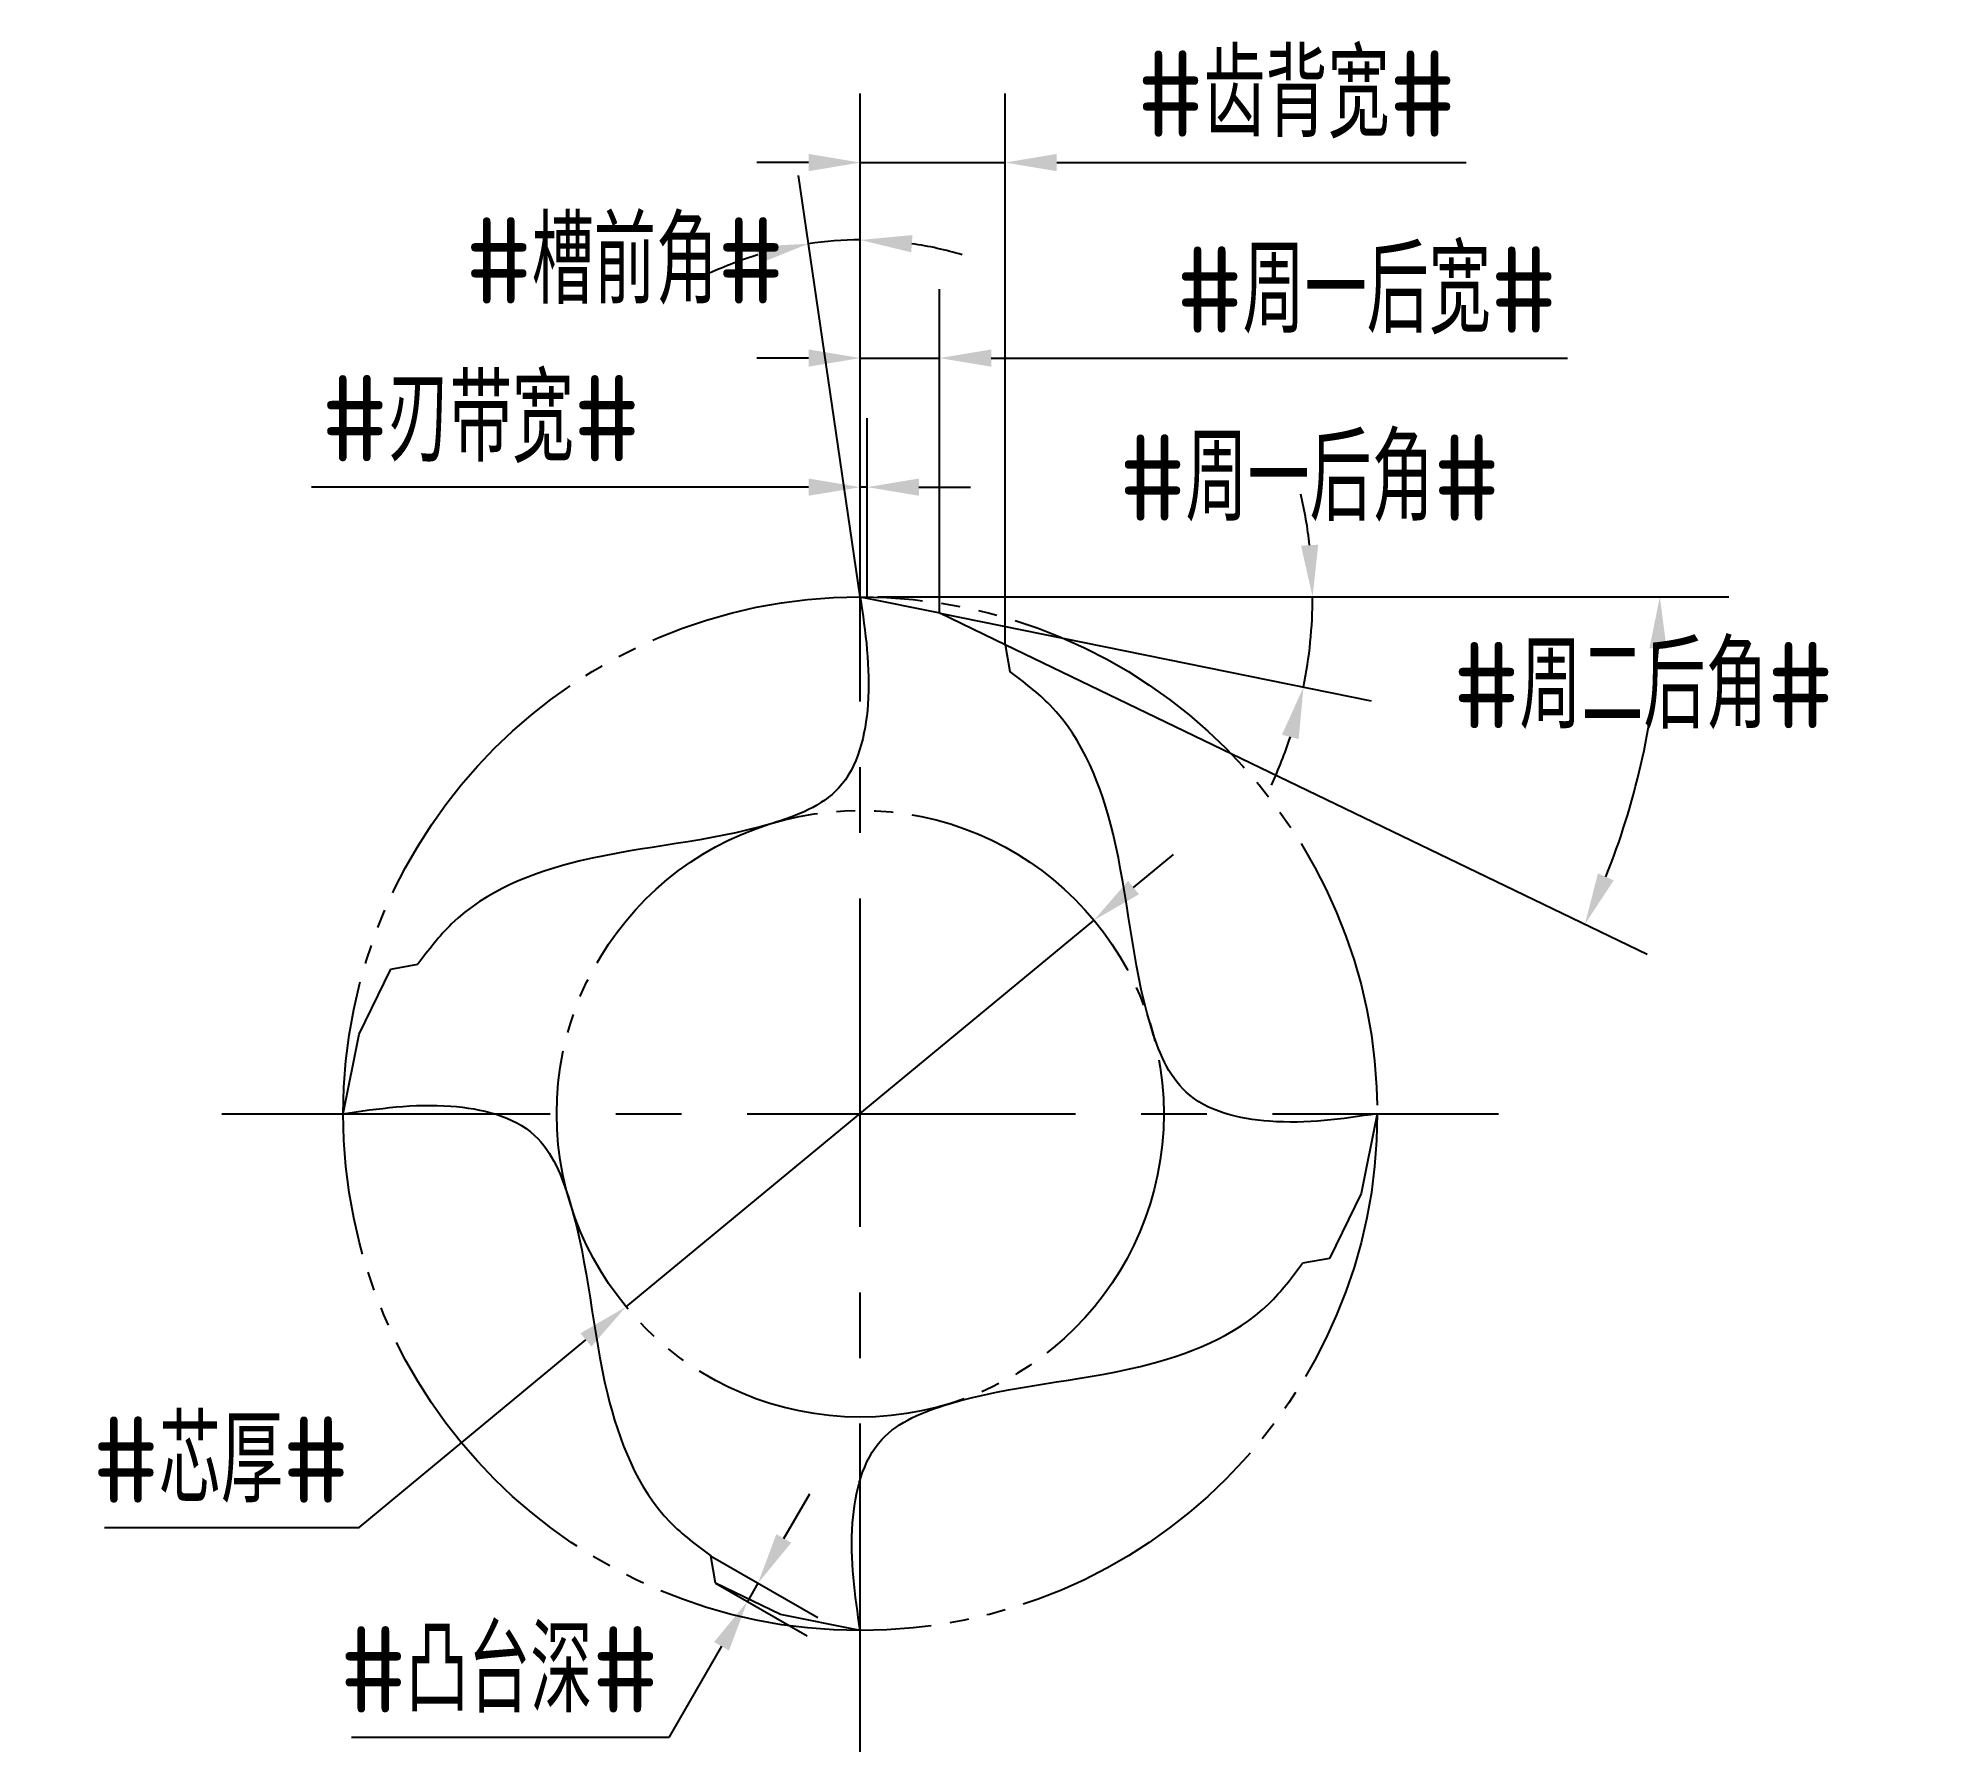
# Model space of a CAD drawing. Header units: millimetres. Extents: x 866.8 to 922.1, y 81.4 to 131.1.
import ezdxf

# ---------------------------------------------------------------- set-up
doc = ezdxf.new("R2010")
doc.units = ezdxf.units.MM
for name, pattern in [('ACAD_ISO04W100', [30, 24, -3, 0, -3]), ('CENTER', [50.8, 31.75, -6.35, 6.35, -6.35]), ('JIS_09_08', [10.75, 8, -0.55, 0.55, -0.55, 0.55, -0.55])]:
    doc.linetypes.add(name, pattern=pattern)
for name, color, linetype in [('中心线', 2, 'ACAD_ISO04W100'), ('标注', 7, 'Continuous'), ('虚线轮廓', 1, 'Continuous'), ('轮廓', 4, 'Continuous')]:
    doc.layers.add(name, color=color, linetype=linetype)
doc.styles.add('CFST0', font='gbenor.shx', dxfattribs={"bigfont": 'gbcbig.shx'})
doc.dimstyles.new('TYToolDesignC1-1', dxfattribs={"dimtxt": 2.5, "dimasz": 1.5, "dimexe": 2, "dimexo": 0, "dimtad": 1, "dimtoh": 1, "dimdec": 3, "dimdsep": 46, "dimtxsty": 'CFST0', "dimcen": 2.502, "dimclrd": 3, "dimclre": 3, "dimclrt": 3, "dimazin": 2, "dimtfac": 1, "dimtdec": 3, "dimtmove": 0, "dimatfit": 3, "dimfxl": 1, "dimarcsym": 0})

# ---------------------------------------------------------------- blocks, each defined once
blk = doc.blocks.new('*D3')
at = {"layer": 'Defpoints', "color": 0, "transparency": 16777216}
for p in [(897.406, 105.52), (883.833, 94.305)]:
    blk.add_point(p, dxfattribs=at)
at = {"layer": '标注', "color": 3, "lineweight": -2, "transparency": 16777216}
for p, q in [((898.562, 106.476), (899.719, 107.431)), ((897.406, 105.52), (883.833, 94.305)), ((876.096, 87.911), (882.677, 93.35)), ((868.706, 87.911), (876.096, 87.911))]:
    blk.add_line(p, q, dxfattribs=at)
at = {"layer": '标注', "color": 3, "transparency": 16777216}
for points in [[(898.403, 106.669), (898.722, 106.283), (897.406, 105.52)], [(882.518, 93.542), (882.836, 93.157), (883.833, 94.305)]]:
    blk.add_solid(points, dxfattribs=at)
at = {"layer": '标注', "color": 3, "transparency": 16777216, "insert": (872.088, 89.869), "char_height": 2.5, "attachment_point": 5, "style": 'CFST0'}
blk.add_mtext('#芯厚#', dxfattribs=at)
blk = doc.blocks.new('*D6')
at = {"layer": 'Defpoints', "color": 0, "transparency": 16777216}
for p in [(890.131, 125.256), (890.635, 114.913), (890.635, 114.913), (890.635, 113.973), (890.895, 113.143)]:
    blk.add_point(p, dxfattribs=at)
at = {"layer": '标注', "color": 3, "lineweight": -2, "transparency": 16777216}
for q in [(890.635, 127.268), (888.839, 127.137)]:
    blk.add_line((890.635, 114.913), q, dxfattribs=at)
for start, end in [(90, 98.3566), (73.3871, 81.6935), (106.663, 114.9695)]:
    blk.add_arc((890.635, 114.913), 10.356, start, end, dxfattribs=at)
at = {"layer": '标注', "color": 3, "transparency": 16777216}
for points in [[(887.611, 125.078), (887.719, 124.59), (889.13, 125.158)], [(892.113, 124.91), (892.149, 125.409), (890.635, 125.268)]]:
    blk.add_solid(points, dxfattribs=at)
at = {"layer": '标注', "color": 3, "transparency": 16777216, "insert": (883.805, 124.655), "char_height": 2.5, "attachment_point": 5, "style": 'CFST0'}
blk.add_mtext('#槽前角#', dxfattribs=at)
blk = doc.blocks.new('*D9')
at = {"layer": 'Defpoints', "color": 0, "transparency": 16777216}
for p in [(890.635, 114.913), (890.635, 114.913), (891.135, 114.913), (892.945, 114.443), (903.64, 113.162)]:
    blk.add_point(p, dxfattribs=at)
at = {"layer": '标注', "color": 3, "lineweight": -2, "transparency": 16777216}
for p, q in [((891.135, 114.913), (905.757, 114.913)), ((892.945, 114.443), (905.454, 111.898))]:
    blk.add_line(p, q, dxfattribs=at)
for start, end in [(6.5529, 13.1057), (348.4994, 360), (335.3937, 341.9465)]:
    blk.add_arc((890.635, 114.913), 13.123, start, end, dxfattribs=at)
at = {"layer": '标注', "color": 3, "transparency": 16777216}
for points in [[(903.921, 116.425), (903.422, 116.396), (903.757, 114.913)], [(902.869, 110.91), (903.353, 110.782), (903.494, 112.296)]]:
    blk.add_solid(points, dxfattribs=at)
at = {"layer": '标注', "color": 3, "transparency": 16777216, "insert": (903.671, 118.354), "char_height": 2.5, "attachment_point": 5, "style": 'CFST0'}
blk.add_mtext('#周一后角#', dxfattribs=at)
blk = doc.blocks.new('*D10')
at = {"layer": 'Defpoints', "color": 0, "transparency": 16777216}
for p in [(891.975, 114.913), (891.975, 114.913), (892.635, 114.913), (894.835, 113.533), (912.856, 108.46)]:
    blk.add_point(p, dxfattribs=at)
at = {"layer": '标注', "color": 3, "lineweight": -2, "transparency": 16777216}
for p, q in [((892.635, 114.913), (915.831, 114.913)), ((894.835, 113.533), (913.46, 104.546))]:
    blk.add_line(p, q, dxfattribs=at)
blk.add_arc((891.975, 114.913), 21.856, 338.1749, 356.067, dxfattribs=at)
at = {"layer": '标注', "color": 3, "transparency": 16777216}
for points in [[(913.529, 113.422), (914.029, 113.405), (913.831, 114.913)], [(912.493, 106.686), (912.035, 106.888), (911.659, 105.415)]]:
    blk.add_solid(points, dxfattribs=at)
at = {"layer": '标注', "color": 3, "transparency": 16777216, "insert": (913.357, 112.332), "char_height": 2.5, "attachment_point": 5, "style": 'CFST0'}
blk.add_mtext('#周二后角#', dxfattribs=at)
blk = doc.blocks.new('*D8')
at = {"layer": 'Defpoints', "color": 0, "transparency": 16777216}
for p in [(892.935, 121.841), (890.635, 114.913), (892.935, 114.443)]:
    blk.add_point(p, dxfattribs=at)
at = {"layer": '标注', "color": 3, "lineweight": -2, "transparency": 16777216}
for p, q in [((890.635, 114.913), (890.635, 123.841)), ((892.935, 114.443), (892.935, 123.841)), ((889.135, 121.841), (887.635, 121.841)), ((890.635, 121.841), (892.935, 121.841)), ((894.435, 121.841), (911.154, 121.841))]:
    blk.add_line(p, q, dxfattribs=at)
at = {"layer": '标注', "color": 3, "transparency": 16777216}
for points in [[(889.135, 122.091), (889.135, 121.591), (890.635, 121.841)], [(894.435, 122.091), (894.435, 121.591), (892.935, 121.841)]]:
    blk.add_solid(points, dxfattribs=at)
at = {"layer": '标注', "color": 3, "transparency": 16777216, "insert": (905.327, 123.799), "char_height": 2.5, "attachment_point": 5, "style": 'CFST0'}
blk.add_mtext('#周一后宽#', dxfattribs=at)
blk = doc.blocks.new('*D7')
at = {"layer": 'Defpoints', "color": 0, "transparency": 16777216}
for p in [(894.835, 127.514), (890.635, 114.913), (894.835, 113.533)]:
    blk.add_point(p, dxfattribs=at)
at = {"layer": '标注', "color": 3, "lineweight": -2, "transparency": 16777216}
for p, q in [((890.635, 114.913), (890.635, 129.514)), ((894.835, 113.533), (894.835, 129.514)), ((889.135, 127.514), (887.635, 127.514)), ((890.635, 127.514), (894.835, 127.514)), ((896.335, 127.514), (908.21, 127.514))]:
    blk.add_line(p, q, dxfattribs=at)
at = {"layer": '标注', "color": 3, "transparency": 16777216}
for points in [[(889.135, 127.764), (889.135, 127.264), (890.635, 127.514)], [(896.335, 127.764), (896.335, 127.264), (894.835, 127.514)]]:
    blk.add_solid(points, dxfattribs=at)
at = {"layer": '标注', "color": 3, "transparency": 16777216, "insert": (903.292, 129.485), "char_height": 2.5, "attachment_point": 5, "style": 'CFST0'}
blk.add_mtext('#齿背宽#', dxfattribs=at)
blk = doc.blocks.new('*D5')
at = {"layer": 'Defpoints', "color": 0, "transparency": 16777216}
for p in [(890.835, 118.095), (890.635, 114.913), (890.835, 114.913)]:
    blk.add_point(p, dxfattribs=at)
at = {"layer": '标注', "color": 3, "lineweight": -2, "transparency": 16777216}
for p, q in [((890.635, 114.913), (890.635, 120.095)), ((890.835, 114.913), (890.835, 120.095)), ((889.135, 118.095), (874.712, 118.095)), ((890.835, 118.095), (890.635, 118.095)), ((892.335, 118.095), (893.835, 118.095))]:
    blk.add_line(p, q, dxfattribs=at)
at = {"layer": '标注', "color": 3, "transparency": 16777216}
for points in [[(889.135, 118.345), (889.135, 117.845), (890.635, 118.095)], [(892.335, 118.345), (892.335, 117.845), (890.835, 118.095)]]:
    blk.add_solid(points, dxfattribs=at)
at = {"layer": '标注', "color": 3, "transparency": 16777216, "insert": (879.629, 120.066), "char_height": 2.5, "attachment_point": 5, "style": 'CFST0'}
blk.add_mtext('#刃带宽#', dxfattribs=at)
blk = doc.blocks.new('*D4')
at = {"layer": 'Defpoints', "color": 0, "transparency": 16777216}
for p in [(886.295, 87.083), (886.435, 86.293), (887.361, 85.758)]:
    blk.add_point(p, dxfattribs=at)
at = {"layer": '标注', "color": 3, "lineweight": -2, "transparency": 16777216}
for p, q in [((888.418, 87.589), (889.168, 88.888)), ((886.295, 87.083), (889.4, 85.29)), ((886.435, 86.293), (889.093, 84.758)), ((887.668, 86.29), (887.361, 85.758)), ((886.611, 84.459), (885.082, 81.81)), ((885.082, 81.81), (875.872, 81.81))]:
    blk.add_line(p, q, dxfattribs=at)
at = {"layer": '标注', "color": 3, "transparency": 16777216}
for points in [[(888.202, 87.714), (888.635, 87.464), (887.668, 86.29)], [(886.394, 84.584), (886.827, 84.334), (887.361, 85.758)]]:
    blk.add_solid(points, dxfattribs=at)
at = {"layer": '标注', "color": 3, "transparency": 16777216, "insert": (880.165, 83.782), "char_height": 2.5, "attachment_point": 5, "style": 'CFST0'}
blk.add_mtext('#凸台深#', dxfattribs=at)

msp = doc.modelspace()

# ---------------------------------------------------------------- linework, layer by layer
at = {"layer": '中心线', "linetype": 'CENTER', "ltscale": 0.3}
for p, q in [((890.6346, 81.3947), (890.6346, 118.4308)), ((872.1166, 99.9128), (909.1527, 99.9128))]:
    msp.add_line(p, q, dxfattribs=at)
at = {"layer": '虚线轮廓', "color": 7, "linetype": 'JIS_09_08'}
for radius in [15, 8.8047]:
    msp.add_circle((890.6346, 99.9128), radius, dxfattribs=at)
at = {"layer": '轮廓', "linetype": 'Continuous'}
for p, q in [((890.6346, 114.9128), (892.9456, 114.4449)), ((892.9456, 114.4449), (894.8346, 113.5302)), ((876.1025, 102.2237), (877.0172, 104.1128)), ((875.6346, 99.9128), (876.1025, 102.2237)), ((905.6346, 99.9128), (905.1667, 97.6018)), ((905.1667, 97.6018), (904.2521, 95.7128)), ((888.3237, 85.3807), (886.4346, 86.2953)), ((888.3237, 85.3807), (886.4346, 86.2953)), ((890.6346, 84.9128), (888.3237, 85.3807)), ((890.6346, 84.9128), (888.3237, 85.3807))]:
    msp.add_line(p, q, dxfattribs=at)
at = {"layer": '轮廓'}
for p, q in [((894.8346, 113.5302), (894.9735, 112.7424)), ((877.0172, 104.1128), (877.805, 104.2517)), ((904.2521, 95.7128), (903.4642, 95.5738)), ((886.4346, 86.2953), (886.2957, 87.0832))]:
    msp.add_line(p, q, dxfattribs=at)
for points in [[(890.6346, 114.9128), (890.8547, 111.7878), (890.007, 109.3638), (888.0798, 108.3386), (882.5089, 107.2472), (878.7819, 105.4255), (877.805, 104.2517)], [(905.6346, 99.9128), (902.5096, 99.6927), (900.0857, 100.5404), (899.0605, 102.4676), (897.9691, 108.0385), (896.1474, 111.7655), (894.9735, 112.7424)], [(875.6346, 99.9128), (878.7596, 100.1328), (881.1836, 99.2852), (882.2088, 97.3579), (883.3002, 91.787), (885.1219, 88.06), (886.2957, 87.0832)], [(890.6346, 84.9128), (890.4146, 88.0377), (891.2622, 90.4617), (893.1895, 91.4869), (898.7604, 92.5783), (902.4874, 94.4), (903.4642, 95.5738)]]:
    msp.add_spline(points, degree=3, dxfattribs=at)

# ---------------------------------------------------------------- dimensions: what is measured, and where the dimension line sits
at = {"layer": '标注'}
for base, p2, text, picture, middle in [((894.8346, 127.5136), (894.8346, 113.5328), '#齿背宽#', '*D7', (903.2923, 127.5136)), ((892.9346, 121.8409), (892.9346, 114.4428), '#周一后宽#', '*D8', (905.3267, 121.8409)), ((890.8346, 118.0947), (890.8346, 114.9128), '#刃带宽#', '*D5', (879.6292, 118.0947))]:
    dim = msp.add_linear_dim(base=base, p1=(890.6346, 114.9128), p2=p2, text=text, dimstyle='TYToolDesignC1-1', dxfattribs=at)
    dim.commit()
    dim.dimension.update_dxf_attribs({"geometry": picture, "text_midpoint": middle, "dimtype": 160})
for base, line1, line2, text, picture, middle in [((890.1314, 125.2562), ((890.6346, 114.9128), (890.6346, 113.9728)), ((890.6346, 114.9128), (890.8946, 113.1428)), '#槽前角#', '*D6', (883.805, 122.6971)), ((903.6399, 113.162), ((890.6346, 114.9128), (892.9446, 114.4428)), ((890.6346, 114.9128), (891.1346, 114.9128)), '#周一后角#', '*D9', (903.6715, 116.4103)), ((912.8564, 108.4599), ((891.9746, 114.9128), (894.8346, 113.5328)), ((891.9746, 114.9128), (892.6346, 114.9128)), '#周二后角#', '*D10', (913.3572, 110.3883))]:
    dim = msp.add_angular_dim_2l(base=base, line1=line1, line2=line2, text=text, dimstyle='TYToolDesignC1-1', dxfattribs=at)
    dim.commit()
    dim.dimension.update_dxf_attribs({"geometry": picture, "text_midpoint": middle, "dimtype": 162})
dim = msp.add_diameter_dim_2p(p1=(897.4059, 105.5205), p2=(883.8333, 94.305), text='#芯厚#', dimstyle='TYToolDesignC1-1', dxfattribs=at)
dim.commit()
dim.dimension.update_dxf_attribs({"geometry": '*D3', "text_midpoint": (872.0884, 87.9113), "dimtype": 163})
dim = msp.add_linear_dim(base=(887.3609, 85.758), p1=(886.2946, 87.0828), p2=(886.4346, 86.2928), angle=240, text='#凸台深#', dimstyle='TYToolDesignC1-1', dxfattribs=at)
dim.commit()
dim.dimension.update_dxf_attribs({"geometry": '*D4', "text_midpoint": (880.1645, 81.8104), "dimtype": 160})

doc.saveas('drawing.dxf')
